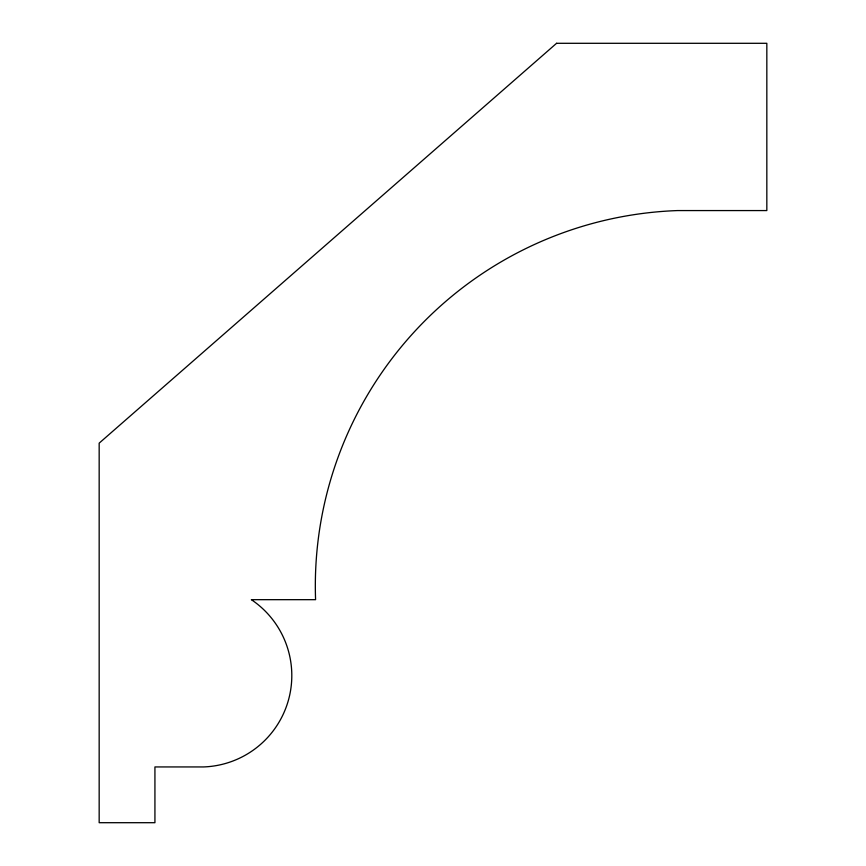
<?xml version="1.0" encoding="UTF-8"?>
<svg xmlns="http://www.w3.org/2000/svg" width="866" height="866" viewBox="0 0 866 866"><rect width="100%" height="100%" fill="white"/><g stroke="black" fill="none" stroke-linecap="round" stroke-linejoin="round"><path stroke-width="1.3" d="M556.578 43.3L99.168 443.154L99.168 822.7L154.927 822.7L154.927 766.94L203.607 766.94A91.428 91.428 0 0 0 251.356 599.673L315.581 599.673A375.617 375.617 0 0 1 677.602 210.568L766.832 210.568L766.832 43.3L556.578 43.3"/></g></svg>
